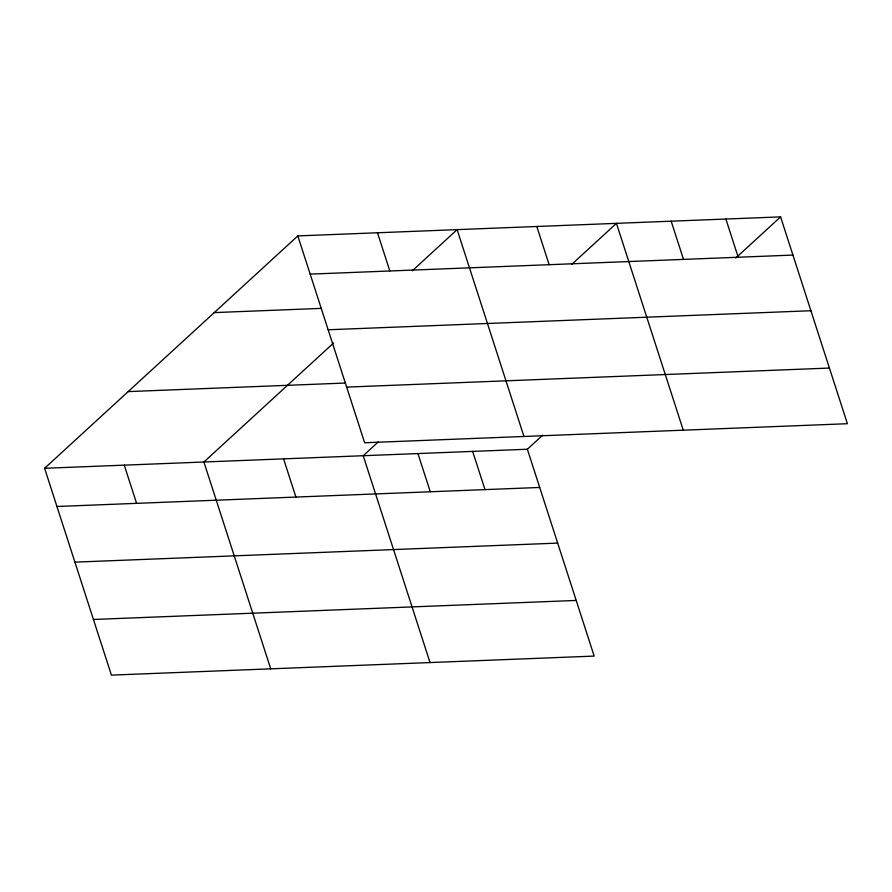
<?xml version="1.0" encoding="UTF-8"?>
<svg xmlns="http://www.w3.org/2000/svg" width="892" height="892" viewBox="0 0 892 892"><rect width="100%" height="100%" fill="white"/><g stroke="black" fill="none" stroke-linecap="round" stroke-linejoin="round"><path stroke-width="1.34" d="M542.648 435.218L527.362 449.245L594.172 656.088L111.411 675.121L44.6 468.289L297.828 235.912L780.589 216.879L847.4 423.711L364.638 442.755L297.828 235.912M333.597 342.996L203.911 462L270.722 668.844M412.305 270.778L457.139 229.634L523.95 436.467M378.509 441.696L363.222 455.723L430.033 662.555M571.616 264.5L616.45 223.346L683.261 430.189M735.755 258.022L780.589 216.879M310.171 274.123L792.932 255.079M214.258 312.601L321.388 308.376M328.144 329.772L810.906 310.728M128.169 391.599L345.159 383.047M346.665 387.106L829.426 368.062M44.6 468.289L527.362 449.245M56.943 506.489L539.705 487.456M74.917 562.138L557.678 543.105M93.437 619.472L576.199 600.439M725.876 219.031L738.219 257.242M671.163 221.194L683.506 259.394M536.794 226.49L549.138 264.69M472.648 451.408L484.992 489.608M377.483 232.767L389.826 270.978M417.935 453.56L430.278 491.771M283.567 458.856L295.91 497.067M124.256 465.145L136.599 503.344"/></g></svg>
